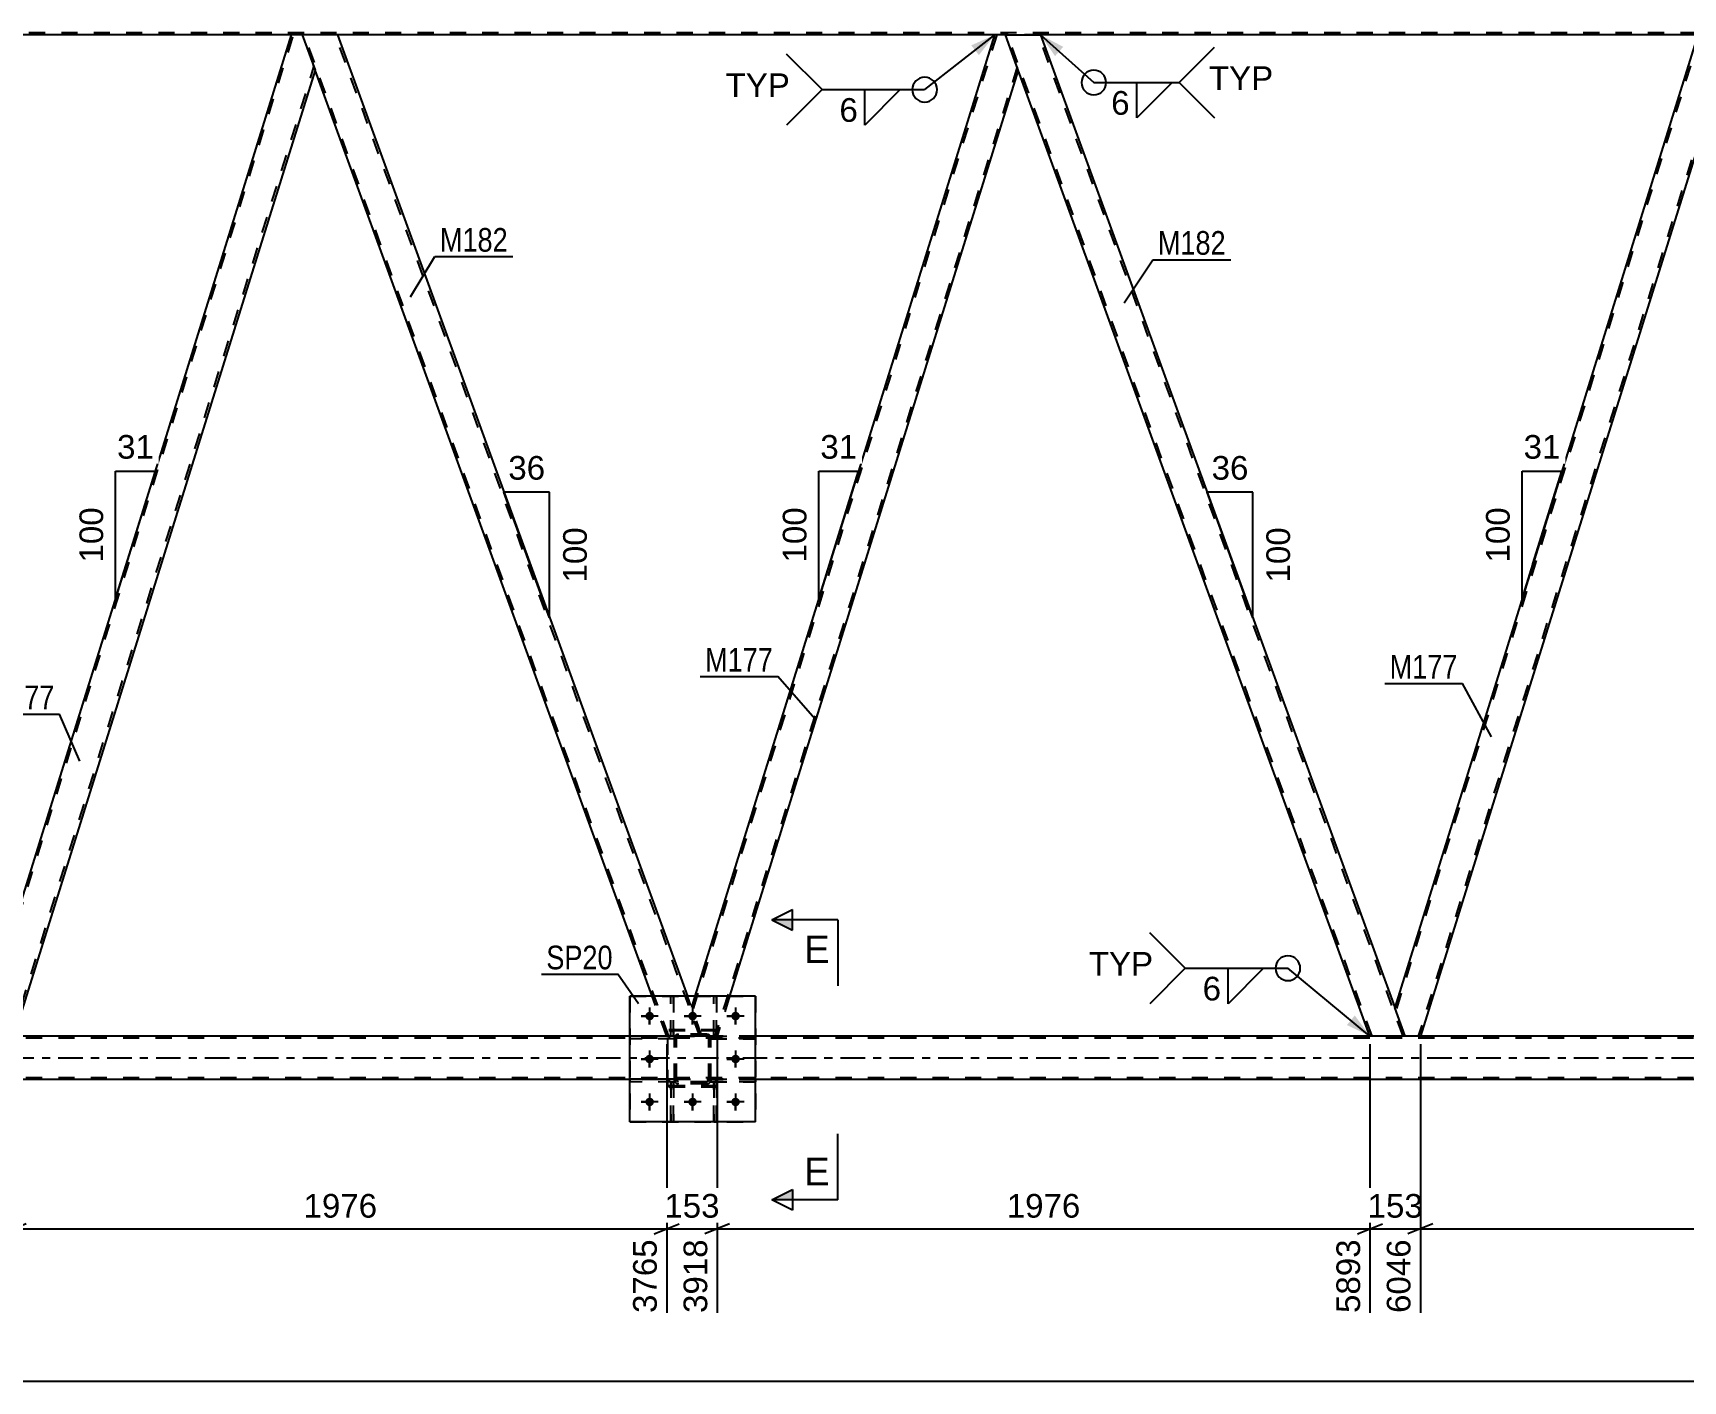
# Model space of a CAD drawing. Header units: millimetres. Extents: x 0 to 3377, y 0 to 1913.
# Drawn here: x 165.9 to 365.6, y 250.5 to 413.7 of the extents above; entities that cross this region are included whole.
import ezdxf

# ---------------------------------------------------------------- set-up
doc = ezdxf.new("R2010")
doc.units = ezdxf.units.MM
doc.linetypes.add('DXK_LINE_DOT2', pattern=[3.9198, 1.9599, -1.9599])
doc.linetypes.add('DXK_LINE_DOT3', pattern=[5.9187, 2.979, -0.9799, 0.9799, -0.9799])
doc.styles.add('Arial', font='ARIAL.TTF', dxfattribs={"height": 0.2})
doc.styles.add('Arial Narrow', font='ARIALN.TTF', dxfattribs={"height": 0.2})

# ---------------------------------------------------------------- blocks, each defined once
blk = doc.blocks.new('Part-203723820-3272 - 2969')
at = {"color": 2, "linetype": 'Continuous'}
for p, q in [((253.33, 297.11), (238.13, 297.11)), ((238.13, 281.91), (238.13, 297.11)), ((253.33, 281.91), (253.33, 297.11)), ((253.33, 281.91), (238.13, 281.91))]:
    blk.add_line(p, q, dxfattribs=at)
blk = doc.blocks.new('Part-203723820-3364 - 2969')
at = {"color": 7, "linetype": 'DXK_LINE_DOT2'}
for p, q in [((248.29, 281.91), (248.29, 286.75)), ((248.29, 286.75), (248.61, 286.75)), ((248.29, 286.15), (248.61, 286.15)), ((248.61, 286.75), (248.61, 281.91)), ((248.61, 281.91), (248.29, 281.91))]:
    blk.add_line(p, q, dxfattribs=at)
blk = doc.blocks.new('Part-203723820-3235 - 2969')
at = {"color": 7, "linetype": 'DXK_LINE_DOT2'}
for p, q in [((282.54, 413.51), (245.72, 295.39)), ((285.02, 409.63), (248.44, 292.29)), ((246.01, 297.11), (245.59, 295.76)), ((246.85, 292.29), (245.59, 295.76)), ((250.2, 297.11), (248.7, 292.29)), ((248.7, 292.29), (246.85, 292.29))]:
    blk.add_line(p, q, dxfattribs=at)
at = {"color": 2, "linetype": 'Continuous'}
for p, q in [((282.29, 413.51), (246.01, 297.11)), ((283.61, 413.51), (282.29, 413.51)), ((285.16, 409.26), (283.61, 413.51)), ((285.16, 409.26), (250.2, 297.11))]:
    blk.add_line(p, q, dxfattribs=at)
blk = doc.blocks.new('Part-203723820-3243 - 2969')
at = {"color": 7, "linetype": 'DXK_LINE_DOT2'}
for p, q in [((243.53, 292.27), (238.13, 292.27)), ((238.13, 292.27), (238.13, 291.95)), ((243.53, 291.95), (238.13, 291.95)), ((242.93, 291.95), (242.93, 292.27)), ((243.53, 291.95), (243.53, 292.27))]:
    blk.add_line(p, q, dxfattribs=at)
blk = doc.blocks.new('Part-203723820-3177 - 2969')
at = {"color": 2, "linetype": 'Continuous'}
for p, q in [((238.13, 292.29), (91.99, 292.29)), ((493.55, 292.29), (253.33, 292.29)), ((238.13, 287.01), (91.99, 287.01)), ((493.55, 287.01), (253.33, 287.01))]:
    blk.add_line(p, q, dxfattribs=at)
at = {"color": 7, "linetype": 'DXK_LINE_DOT2'}
for p, q in [((778.48, 292.05), (91.99, 292.05)), ((253.33, 292.29), (238.13, 292.29)), ((778.48, 287.25), (91.99, 287.25)), ((253.33, 287.01), (238.13, 287.01))]:
    blk.add_line(p, q, dxfattribs=at)
at = {"color": 7, "linetype": 'DXK_LINE_DOT3'}
blk.add_line((91.99, 289.65), (778.48, 289.65), dxfattribs=at)
blk = doc.blocks.new('Part-203723820-3103 - 2969')
at = {"color": 7, "linetype": 'DXK_LINE_DOT2'}
for p, q in [((767.08, 413.75), (46.41, 413.75)), ((202.73, 413.51), (197.16, 413.51)), ((287.86, 413.51), (282.29, 413.51))]:
    blk.add_line(p, q, dxfattribs=at)
at = {"color": 2, "linetype": 'Continuous'}
for p, q in [((197.16, 413.51), (117.6, 413.51)), ((282.29, 413.51), (202.73, 413.51)), ((367.42, 413.51), (287.86, 413.51))]:
    blk.add_line(p, q, dxfattribs=at)
blk = doc.blocks.new('Part-203723820-3066 - 2969')
at = {"color": 2, "linetype": 'Continuous'}
for p, q in [((243.09, 297.11), (243.09, 297.11)), ((243.41, 297.11), (243.09, 297.11)), ((243.41, 297.11), (243.41, 297.11))]:
    blk.add_line(p, q, dxfattribs=at)
at = {"color": 7, "linetype": 'DXK_LINE_DOT2'}
for p, q in [((243.09, 292.27), (243.09, 297.11)), ((243.41, 292.27), (243.41, 297.11)), ((243.09, 292.87), (243.41, 292.87)), ((243.41, 292.27), (243.09, 292.27))]:
    blk.add_line(p, q, dxfattribs=at)
blk = doc.blocks.new('Part-203723820-3115 - 2969')
at = {"color": 7, "linetype": 'DXK_LINE_DOT2'}
for p, q in [((248.73, 292.91), (242.73, 292.91)), ((242.73, 286.11), (242.73, 292.91)), ((248.73, 286.11), (248.73, 292.91)), ((248.73, 286.11), (242.73, 286.11))]:
    blk.add_line(p, q, dxfattribs=at)
blk = doc.blocks.new('Part-203723820-3125 - 2969')
at = {"color": 7, "linetype": 'DXK_LINE_DOT2'}
for p, q in [((243.53, 292.27), (238.13, 292.27)), ((238.13, 291.95), (238.13, 292.27)), ((243.53, 291.95), (238.13, 291.95)), ((242.93, 291.95), (242.93, 292.27)), ((243.53, 292.27), (243.53, 291.95))]:
    blk.add_line(p, q, dxfattribs=at)
blk = doc.blocks.new('Part-203723820-3128 - 2969')
at = {"color": 2, "linetype": 'Continuous'}
for p, q in [((248.29, 297.11), (248.29, 297.11)), ((248.61, 297.11), (248.29, 297.11)), ((248.61, 297.11), (248.61, 297.11))]:
    blk.add_line(p, q, dxfattribs=at)
at = {"color": 7, "linetype": 'DXK_LINE_DOT2'}
for p, q in [((248.29, 292.27), (248.29, 297.11)), ((248.61, 292.27), (248.61, 297.11)), ((248.29, 292.87), (248.61, 292.87)), ((248.61, 292.27), (248.29, 292.27))]:
    blk.add_line(p, q, dxfattribs=at)
blk = doc.blocks.new('Part-203723820-3166 - 2969')
at = {"color": 7, "linetype": 'DXK_LINE_DOT2'}
for p, q in [((243.53, 287.07), (238.13, 287.07)), ((238.13, 286.75), (238.13, 287.07)), ((243.53, 286.75), (238.13, 286.75)), ((242.93, 286.75), (242.93, 287.07)), ((243.53, 287.07), (243.53, 286.75))]:
    blk.add_line(p, q, dxfattribs=at)
blk = doc.blocks.new('Part-203723820-3196 - 2969')
at = {"color": 7, "linetype": 'DXK_LINE_DOT2'}
for p, q in [((253.33, 287.07), (247.93, 287.07)), ((247.93, 287.07), (247.93, 286.75)), ((247.93, 286.75), (253.33, 286.75)), ((248.53, 286.75), (248.53, 287.07)), ((253.33, 286.75), (253.33, 287.07))]:
    blk.add_line(p, q, dxfattribs=at)
blk = doc.blocks.new('Part-203723820-3200 - 2969')
at = {"color": 7, "linetype": 'DXK_LINE_DOT2'}
for p, q in [((243.41, 286.75), (243.09, 286.75)), ((243.09, 286.75), (243.09, 281.91)), ((243.09, 286.15), (243.41, 286.15)), ((243.41, 281.91), (243.41, 286.75)), ((243.09, 281.91), (243.41, 281.91))]:
    blk.add_line(p, q, dxfattribs=at)
blk = doc.blocks.new('Part-203723820-3201 - 2969')
at = {"color": 7, "linetype": 'DXK_LINE_DOT2'}
for p, q in [((238.13, 297.11), (253.33, 297.11)), ((238.13, 297.11), (238.13, 281.91)), ((253.33, 297.11), (253.33, 281.91)), ((238.13, 281.91), (253.33, 281.91))]:
    blk.add_line(p, q, dxfattribs=at)
blk = doc.blocks.new('Part-203723820-3202 - 2969')
at = {"color": 7, "linetype": 'DXK_LINE_DOT2'}
for p, q in [((243.53, 292.03), (243.57, 292.22)), ((243.57, 292.22), (243.53, 292.03)), ((243.53, 286.99), (243.53, 292.03)), ((243.77, 292.03), (243.79, 292.12)), ((243.77, 286.99), (243.77, 292.03)), ((243.79, 292.12), (243.84, 292.2)), ((243.83, 292.48), (244.01, 292.51)), ((244.01, 292.51), (243.83, 292.48)), ((243.84, 292.2), (243.92, 292.25)), ((243.92, 292.25), (244.01, 292.27)), ((247.45, 292.51), (244.01, 292.51)), ((244.01, 292.27), (247.45, 292.27)), ((247.45, 292.51), (247.64, 292.48)), ((247.64, 292.48), (247.45, 292.51)), ((247.45, 292.27), (247.55, 292.25)), ((247.55, 292.25), (247.62, 292.2)), ((247.62, 292.2), (247.68, 292.12)), ((247.68, 292.12), (247.69, 292.03)), ((247.69, 286.99), (247.69, 292.03)), ((247.9, 292.22), (247.93, 292.03)), ((247.93, 292.03), (247.9, 292.22)), ((247.93, 286.99), (247.93, 292.03)), ((243.57, 286.81), (243.53, 286.99)), ((243.53, 286.99), (243.57, 286.81)), ((243.79, 286.9), (243.77, 286.99)), ((243.84, 286.82), (243.79, 286.9)), ((244.01, 286.51), (243.83, 286.55)), ((243.83, 286.55), (244.01, 286.51)), ((243.92, 286.77), (243.84, 286.82)), ((244.01, 286.75), (243.92, 286.77)), ((247.45, 286.75), (244.01, 286.75)), ((247.45, 286.51), (244.01, 286.51)), ((247.55, 286.77), (247.45, 286.75)), ((247.64, 286.55), (247.45, 286.51)), ((247.45, 286.51), (247.64, 286.55)), ((247.62, 286.82), (247.55, 286.77)), ((247.68, 286.9), (247.62, 286.82)), ((247.69, 286.99), (247.68, 286.9)), ((247.93, 286.99), (247.9, 286.81)), ((247.9, 286.81), (247.93, 286.99))]:
    blk.add_line(p, q, dxfattribs=at)
at = {"color": 7, "linetype": 'DXK_LINE_DOT3'}
blk.add_line((245.73, 289.51), (245.73, 289.51), dxfattribs=at)
at = {"color": 7, "linetype": 'DXK_LINE_DOT2'}
for centre, start, end in [((244.01, 292.03), 112.5, 157.5), ((244.01, 292.03), 112.5, 157.5), ((247.45, 292.03), 22.5, 67.5), ((247.45, 292.03), 22.5, 67.5), ((244.01, 286.99), 202.5, 247.5), ((244.01, 286.99), 202.5, 247.5), ((247.45, 286.99), 292.5, 337.5), ((247.45, 286.99), 292.5, 337.5)]:
    blk.add_arc(centre, 0.48, start, end, dxfattribs=at)
blk = doc.blocks.new('Part-203723820-3211 - 2969')
at = {"color": 7, "linetype": 'DXK_LINE_DOT2'}
for p, q in [((248.73, 293.05), (242.73, 293.05)), ((242.73, 286.25), (242.73, 293.05)), ((248.73, 286.25), (248.73, 293.05)), ((248.73, 286.25), (242.73, 286.25))]:
    blk.add_line(p, q, dxfattribs=at)
blk = doc.blocks.new('Part-203723820-3215 - 2969')
at = {"color": 7, "linetype": 'DXK_LINE_DOT2'}
for p, q in [((243.09, 281.91), (243.09, 286.75)), ((243.09, 286.75), (243.41, 286.75)), ((243.09, 286.15), (243.41, 286.15)), ((243.41, 286.75), (243.41, 281.91)), ((243.41, 281.91), (243.09, 281.91))]:
    blk.add_line(p, q, dxfattribs=at)
blk = doc.blocks.new('Part-203723820-3216 - 2969')
at = {"color": 7, "linetype": 'DXK_LINE_DOT2'}
for p, q in [((243.09, 292.27), (243.09, 297.11)), ((243.09, 297.11), (243.41, 297.11)), ((243.41, 297.11), (243.41, 292.27)), ((243.09, 292.87), (243.41, 292.87)), ((243.41, 292.27), (243.09, 292.27))]:
    blk.add_line(p, q, dxfattribs=at)
blk = doc.blocks.new('Part-203723820-3222 - 2969')
at = {"color": 7, "linetype": 'DXK_LINE_DOT2'}
for p, q in [((248.61, 286.75), (248.29, 286.75)), ((248.29, 286.75), (248.29, 281.91)), ((248.29, 286.15), (248.61, 286.15)), ((248.61, 281.91), (248.61, 286.75)), ((248.29, 281.91), (248.61, 281.91))]:
    blk.add_line(p, q, dxfattribs=at)
blk = doc.blocks.new('Part-203723820-3225 - 2969')
at = {"color": 7, "linetype": 'DXK_LINE_DOT2'}
for p, q in [((247.93, 291.95), (247.93, 292.27)), ((247.93, 292.27), (253.33, 292.27)), ((253.33, 291.95), (247.93, 291.95)), ((248.53, 291.95), (248.53, 292.27)), ((253.33, 292.27), (253.33, 291.95))]:
    blk.add_line(p, q, dxfattribs=at)
blk = doc.blocks.new('Part-203723820-3246 - 2969')
at = {"color": 7, "linetype": 'DXK_LINE_DOT2'}
for p, q in [((248.29, 292.27), (248.29, 297.11)), ((248.29, 297.11), (248.61, 297.11)), ((248.61, 297.11), (248.61, 292.27)), ((248.29, 292.87), (248.61, 292.87)), ((248.61, 292.27), (248.29, 292.27))]:
    blk.add_line(p, q, dxfattribs=at)
blk = doc.blocks.new('Part-203723820-3249 - 2969')
at = {"color": 7, "linetype": 'DXK_LINE_DOT2'}
for p, q in [((247.93, 286.75), (247.93, 287.07)), ((247.93, 287.07), (253.33, 287.07)), ((253.33, 286.75), (247.93, 286.75)), ((248.53, 286.75), (248.53, 287.07)), ((253.33, 287.07), (253.33, 286.75))]:
    blk.add_line(p, q, dxfattribs=at)
blk = doc.blocks.new('Part-203723820-3253 - 2969')
at = {"color": 7, "linetype": 'DXK_LINE_DOT2'}
for p, q in [((253.33, 292.27), (247.93, 292.27)), ((247.93, 292.27), (247.93, 291.95)), ((247.93, 291.95), (253.33, 291.95)), ((248.53, 291.95), (248.53, 292.27)), ((253.33, 291.95), (253.33, 292.27))]:
    blk.add_line(p, q, dxfattribs=at)
blk = doc.blocks.new('Part-203723820-3256 - 2969')
at = {"color": 7, "linetype": 'DXK_LINE_DOT2'}
for p, q in [((243.53, 287.07), (238.13, 287.07)), ((238.13, 287.07), (238.13, 286.75)), ((243.53, 286.75), (238.13, 286.75)), ((242.93, 286.75), (242.93, 287.07)), ((243.53, 286.75), (243.53, 287.07))]:
    blk.add_line(p, q, dxfattribs=at)
blk = doc.blocks.new('Part-203723820-3262 - 2969')
at = {"color": 7, "linetype": 'DXK_LINE_DOT2'}
for p, q in [((243.53, 292.03), (243.57, 292.22)), ((243.57, 292.22), (243.53, 292.03)), ((243.53, 286.99), (243.53, 292.03)), ((243.77, 292.03), (243.79, 292.12)), ((243.77, 286.99), (243.77, 292.03)), ((243.79, 292.12), (243.84, 292.2)), ((243.83, 292.48), (244.01, 292.51)), ((244.01, 292.51), (243.83, 292.48)), ((243.84, 292.2), (243.92, 292.25)), ((243.92, 292.25), (244.01, 292.27)), ((247.45, 292.51), (244.01, 292.51)), ((244.01, 292.27), (247.45, 292.27)), ((247.45, 292.51), (247.64, 292.48)), ((247.64, 292.48), (247.45, 292.51)), ((247.45, 292.27), (247.55, 292.25)), ((247.55, 292.25), (247.62, 292.2)), ((247.62, 292.2), (247.68, 292.12)), ((247.68, 292.12), (247.69, 292.03)), ((247.69, 286.99), (247.69, 292.03)), ((247.9, 292.22), (247.93, 292.03)), ((247.93, 292.03), (247.9, 292.22)), ((247.93, 286.99), (247.93, 292.03)), ((243.57, 286.81), (243.53, 286.99)), ((243.53, 286.99), (243.57, 286.81)), ((243.79, 286.9), (243.77, 286.99)), ((243.84, 286.82), (243.79, 286.9)), ((244.01, 286.51), (243.83, 286.55)), ((243.83, 286.55), (244.01, 286.51)), ((243.92, 286.77), (243.84, 286.82)), ((244.01, 286.75), (243.92, 286.77)), ((247.45, 286.75), (244.01, 286.75)), ((247.45, 286.51), (244.01, 286.51)), ((247.55, 286.77), (247.45, 286.75)), ((247.64, 286.55), (247.45, 286.51)), ((247.45, 286.51), (247.64, 286.55)), ((247.62, 286.82), (247.55, 286.77)), ((247.68, 286.9), (247.62, 286.82)), ((247.69, 286.99), (247.68, 286.9)), ((247.93, 286.99), (247.9, 286.81)), ((247.9, 286.81), (247.93, 286.99))]:
    blk.add_line(p, q, dxfattribs=at)
at = {"color": 7, "linetype": 'DXK_LINE_DOT3'}
blk.add_line((245.73, 289.51), (245.73, 289.51), dxfattribs=at)
at = {"color": 7, "linetype": 'DXK_LINE_DOT2'}
for centre, start, end in [((244.01, 292.03), 112.5, 157.5), ((244.01, 292.03), 112.5, 157.5), ((247.45, 292.03), 22.5, 67.5), ((247.45, 292.03), 22.5, 67.5), ((244.01, 286.99), 202.5, 247.5), ((244.01, 286.99), 202.5, 247.5), ((247.45, 286.99), 292.5, 337.5), ((247.45, 286.99), 292.5, 337.5)]:
    blk.add_arc(centre, 0.48, start, end, dxfattribs=at)
blk = doc.blocks.new('Part-203723820-3277 - 2969')
at = {"color": 2, "linetype": 'Continuous'}
for p, q in [((367.42, 413.51), (330.72, 295.76)), ((368.74, 413.51), (367.42, 413.51)), ((370.29, 409.26), (368.74, 413.51)), ((370.29, 409.26), (333.83, 292.29)), ((331.99, 292.29), (330.72, 295.76))]:
    blk.add_line(p, q, dxfattribs=at)
at = {"color": 7, "linetype": 'DXK_LINE_DOT2'}
for p, q in [((367.68, 413.51), (330.86, 295.39)), ((370.15, 409.63), (333.58, 292.29)), ((333.83, 292.29), (331.99, 292.29))]:
    blk.add_line(p, q, dxfattribs=at)
blk = doc.blocks.new('Part-203723820-3282 - 2969')
at = {"color": 2, "linetype": 'Continuous'}
for p, q in [((283.61, 413.51), (287.86, 413.51)), ((287.86, 413.51), (330.72, 295.76)), ((327.73, 292.29), (285.16, 409.26))]:
    blk.add_line(p, q, dxfattribs=at)
at = {"color": 7, "linetype": 'DXK_LINE_DOT2'}
for p, q in [((285.16, 409.26), (283.61, 413.51)), ((327.98, 292.29), (283.86, 413.51)), ((331.73, 292.29), (287.61, 413.51)), ((331.99, 292.29), (330.72, 295.76)), ((331.99, 292.29), (327.73, 292.29))]:
    blk.add_line(p, q, dxfattribs=at)
blk = doc.blocks.new('Part-203723820-3408 - 2969')
at = {"color": 2, "linetype": 'Continuous'}
for p, q in [((160.45, 295.76), (197.16, 413.51)), ((198.47, 413.51), (197.16, 413.51)), ((198.47, 413.51), (200.02, 409.26)), ((200.02, 409.26), (163.56, 292.29)), ((161.72, 292.29), (160.45, 295.76))]:
    blk.add_line(p, q, dxfattribs=at)
at = {"color": 7, "linetype": 'DXK_LINE_DOT2'}
for p, q in [((160.59, 295.39), (197.41, 413.51)), ((163.31, 292.29), (199.89, 409.63)), ((163.56, 292.29), (161.72, 292.29))]:
    blk.add_line(p, q, dxfattribs=at)
blk = doc.blocks.new('Bolt-203723820-3343 - 2969')
at = {"linetype": 'Continuous'}
for points in [[(241.05, 294.71, -1), (240.01, 294.71, -1)], [(246.25, 294.71, -1), (245.21, 294.71, -1)], [(251.45, 294.71, -1), (250.41, 294.71, -1)], [(241.05, 289.51, -1), (240.01, 289.51, -1)], [(251.45, 289.51, -1), (250.41, 289.51, -1)], [(241.05, 284.31, -1), (240.01, 284.31, -1)], [(246.25, 284.31, -1), (245.21, 284.31, -1)], [(251.45, 284.31, -1), (250.41, 284.31, -1)]]:
    blk.add_hatch(color=1, dxfattribs=at).paths.add_polyline_path(points)
at = {"color": 1, "linetype": 'Continuous'}
for p, q in [((240.53, 295.75), (240.53, 293.67)), ((245.73, 295.75), (245.73, 293.67)), ((250.93, 295.75), (250.93, 293.67)), ((241.57, 294.71), (239.49, 294.71)), ((246.77, 294.71), (244.69, 294.71)), ((251.97, 294.71), (249.89, 294.71)), ((240.53, 290.55), (240.53, 288.47)), ((250.93, 290.55), (250.93, 288.47)), ((241.57, 289.51), (239.49, 289.51)), ((251.97, 289.51), (249.89, 289.51)), ((241.57, 284.31), (239.49, 284.31)), ((240.53, 285.35), (240.53, 283.27)), ((246.77, 284.31), (244.69, 284.31)), ((245.73, 285.35), (245.73, 283.27)), ((251.97, 284.31), (249.89, 284.31)), ((250.93, 285.35), (250.93, 283.27))]:
    blk.add_line(p, q, dxfattribs=at)
blk = doc.blocks.new('Part-203723820-3429 - 2969')
at = {"color": 2, "linetype": 'Continuous'}
for p, q in [((202.73, 413.51), (198.47, 413.51)), ((202.73, 413.51), (245.1, 297.11)), ((240.84, 297.11), (200.02, 409.26))]:
    blk.add_line(p, q, dxfattribs=at)
at = {"color": 7, "linetype": 'DXK_LINE_DOT2'}
for p, q in [((198.47, 413.51), (200.02, 409.26)), ((242.85, 292.29), (198.73, 413.51)), ((246.6, 292.29), (202.48, 413.51)), ((242.59, 292.29), (240.84, 297.11)), ((246.85, 292.29), (245.1, 297.11)), ((246.85, 292.29), (242.59, 292.29))]:
    blk.add_line(p, q, dxfattribs=at)
blk = doc.blocks.new('Bolt-203723820-3450 - 2969')
at = {"color": 1, "linetype": 'Continuous'}
for p, q in [((240.53, 295.75), (240.53, 295.06)), ((245.73, 295.75), (245.73, 295.06)), ((250.93, 295.75), (250.93, 295.06)), ((239.49, 294.71), (240.19, 294.71)), ((240.53, 293.67), (240.53, 294.36)), ((241.57, 294.71), (240.88, 294.71)), ((244.69, 294.71), (245.39, 294.71)), ((245.73, 293.67), (245.73, 294.36)), ((246.77, 294.71), (246.08, 294.71)), ((249.89, 294.71), (250.59, 294.71)), ((250.93, 293.67), (250.93, 294.36)), ((251.97, 294.71), (251.28, 294.71)), ((240.53, 290.55), (240.53, 289.86)), ((250.93, 290.55), (250.93, 289.86)), ((239.49, 289.51), (240.19, 289.51)), ((240.53, 288.47), (240.53, 289.16)), ((241.57, 289.51), (240.88, 289.51)), ((249.89, 289.51), (250.59, 289.51)), ((250.93, 288.47), (250.93, 289.16)), ((251.97, 289.51), (251.28, 289.51)), ((239.49, 284.31), (240.19, 284.31)), ((240.53, 285.35), (240.53, 284.66)), ((240.53, 283.27), (240.53, 283.96)), ((241.57, 284.31), (240.88, 284.31)), ((244.69, 284.31), (245.39, 284.31)), ((245.73, 285.35), (245.73, 284.66)), ((245.73, 283.27), (245.73, 283.96)), ((246.77, 284.31), (246.08, 284.31)), ((249.89, 284.31), (250.59, 284.31)), ((250.93, 285.35), (250.93, 284.66)), ((250.93, 283.27), (250.93, 283.96)), ((251.97, 284.31), (251.28, 284.31))]:
    blk.add_line(p, q, dxfattribs=at)
blk = doc.blocks.new('StraightDimension-203723820-4039 - 2969')
at = {"color": 7, "linetype": 'Continuous'}
for p, q in [((248.7, 291.29), (248.7, 258.76)), ((327.73, 291.29), (327.73, 258.76)), ((250.2, 269.55), (247.2, 268.35)), ((248.7, 268.95), (327.73, 268.95)), ((326.23, 268.35), (329.23, 269.55))]:
    blk.add_line(p, q, dxfattribs=at)
at = {"color": 0}
blk.add_wipeout([(293.26, 269.7), (293.26, 273.9), (283.16, 273.9), (283.16, 269.7)], dxfattribs=at)
at = {"color": 0, "linetype": 'Continuous'}
blk.add_wipeout([(327.13, 268.25), (322.93, 268.25), (322.93, 258.16), (327.13, 258.16)], dxfattribs=at)
at = {"color": 3, "style": 'Arial'}
blk.add_text('1976', height=2.865, dxfattribs=at).set_placement((283.76, 270.3))
at = {"color": 3, "linetype": 'Continuous', "style": 'Arial'}
blk.add_text('5893', height=2.865, rotation=90.0002, dxfattribs=at).set_placement((326.53, 258.76))
blk = doc.blocks.new('StraightDimension-203723820-4063 - 2969')
at = {"color": 7, "linetype": 'Continuous'}
for p, q in [((327.73, 291.29), (327.73, 258.76)), ((333.83, 291.29), (333.83, 258.76)), ((326.23, 268.35), (329.23, 269.55)), ((327.73, 268.95), (333.83, 268.95)), ((335.33, 269.55), (332.33, 268.35))]:
    blk.add_line(p, q, dxfattribs=at)
at = {"color": 0}
blk.add_wipeout([(334.71, 269.7), (334.71, 273.9), (326.84, 273.9), (326.84, 269.7)], dxfattribs=at)
at = {"color": 0, "linetype": 'Continuous'}
blk.add_wipeout([(333.23, 268.25), (329.03, 268.25), (329.03, 258.16), (333.23, 258.16)], dxfattribs=at)
at = {"color": 3, "style": 'Arial'}
blk.add_text('153', height=2.865, dxfattribs=at).set_placement((327.44, 270.3))
at = {"color": 3, "linetype": 'Continuous', "style": 'Arial'}
blk.add_text('6046', height=2.865, rotation=90.0002, dxfattribs=at).set_placement((332.63, 258.76))
blk = doc.blocks.new('AngleDimension-203723820-4538 - 2969')
at = {"color": 7, "linetype": 'Continuous'}
for p, q in [((261.01, 360.7), (265.83, 360.7)), ((261.01, 345.23), (265.83, 360.7)), ((261.01, 345.23), (261.01, 360.7)), ((262.33, 349.47), (265.83, 360.7))]:
    blk.add_line(p, q, dxfattribs=at)
at = {"color": 0}
for points in [[(266.24, 361.6), (266.24, 365.8), (260.59, 365.8), (260.59, 361.6)], [(260.11, 356.9), (255.91, 356.9), (255.91, 349.03), (260.11, 349.03)]]:
    blk.add_wipeout(points, dxfattribs=at)
at = {"color": 3, "style": 'Arial'}
blk.add_text('31', height=2.865, dxfattribs=at).set_placement((261.19, 362.2))
blk.add_text('100', height=2.865, rotation=90.0002, dxfattribs=at).set_placement((259.51, 349.63))
blk = doc.blocks.new('StraightDimension-203723820-3751 - 2969')
at = {"color": 7, "linetype": 'Continuous'}
blk.add_line((45.77, 250.52), (789.34, 250.52), dxfattribs=at)
blk = doc.blocks.new('StraightDimension-203723820-3991 - 2969')
at = {"color": 7, "linetype": 'Continuous'}
for p, q in [((163.56, 291.29), (163.56, 258.76)), ((242.59, 291.29), (242.59, 258.76)), ((165.06, 269.55), (162.06, 268.35)), ((163.56, 268.95), (242.59, 268.95)), ((241.09, 268.35), (244.09, 269.55))]:
    blk.add_line(p, q, dxfattribs=at)
at = {"color": 0}
blk.add_wipeout([(208.13, 269.7), (208.13, 273.9), (198.03, 273.9), (198.03, 269.7)], dxfattribs=at)
at = {"color": 0, "linetype": 'Continuous'}
blk.add_wipeout([(241.99, 268.25), (237.79, 268.25), (237.79, 258.16), (241.99, 258.16)], dxfattribs=at)
at = {"color": 3, "style": 'Arial'}
blk.add_text('1976', height=2.865, dxfattribs=at).set_placement((198.63, 270.3))
at = {"color": 3, "linetype": 'Continuous', "style": 'Arial'}
blk.add_text('3765', height=2.865, rotation=90.0002, dxfattribs=at).set_placement((241.39, 258.76))
blk = doc.blocks.new('StraightDimension-203723820-4015 - 2969')
at = {"color": 7, "linetype": 'Continuous'}
for p, q in [((242.59, 291.29), (242.59, 258.76)), ((248.7, 291.29), (248.7, 258.76)), ((241.09, 268.35), (244.09, 269.55)), ((242.59, 268.95), (248.7, 268.95)), ((250.2, 269.55), (247.2, 268.35))]:
    blk.add_line(p, q, dxfattribs=at)
at = {"color": 0}
blk.add_wipeout([(249.58, 269.7), (249.58, 273.9), (241.71, 273.9), (241.71, 269.7)], dxfattribs=at)
at = {"color": 0, "linetype": 'Continuous'}
blk.add_wipeout([(248.1, 268.25), (243.9, 268.25), (243.9, 258.16), (248.1, 258.16)], dxfattribs=at)
at = {"color": 3, "style": 'Arial'}
blk.add_text('153', height=2.865, dxfattribs=at).set_placement((242.31, 270.3))
at = {"color": 3, "linetype": 'Continuous', "style": 'Arial'}
blk.add_text('3918', height=2.865, rotation=90.0002, dxfattribs=at).set_placement((247.5, 258.76))
blk = doc.blocks.new('StraightDimension-203723820-4087 - 2969')
at = {"color": 7, "linetype": 'Continuous'}
for p, q in [((333.83, 291.29), (333.83, 258.76)), ((412.86, 291.29), (412.86, 258.76)), ((335.33, 269.55), (332.33, 268.35)), ((333.83, 268.95), (412.86, 268.95)), ((411.36, 268.35), (414.36, 269.55))]:
    blk.add_line(p, q, dxfattribs=at)
at = {"color": 0}
blk.add_wipeout([(378.39, 269.7), (378.39, 273.9), (368.3, 273.9), (368.3, 269.7)], dxfattribs=at)
at = {"color": 0, "linetype": 'Continuous'}
blk.add_wipeout([(412.26, 268.25), (408.06, 268.25), (408.06, 258.16), (412.26, 258.16)], dxfattribs=at)
at = {"color": 3, "style": 'Arial'}
blk.add_text('1976', height=2.865, dxfattribs=at).set_placement((368.9, 270.3))
at = {"color": 3, "linetype": 'Continuous', "style": 'Arial'}
blk.add_text('8022', height=2.865, rotation=90.0002, dxfattribs=at).set_placement((411.66, 258.76))
blk = doc.blocks.new('AngleDimension-203723820-4549 - 2969')
at = {"color": 7, "linetype": 'Continuous'}
for p, q in [((346.14, 360.7), (350.96, 360.7)), ((346.14, 345.23), (350.96, 360.7)), ((346.14, 345.23), (346.14, 360.7)), ((347.46, 349.47), (350.96, 360.7))]:
    blk.add_line(p, q, dxfattribs=at)
at = {"color": 0}
for points in [[(351.38, 361.6), (351.38, 365.8), (345.73, 365.8), (345.73, 361.6)], [(345.24, 356.9), (341.04, 356.9), (341.04, 349.03), (345.24, 349.03)]]:
    blk.add_wipeout(points, dxfattribs=at)
at = {"color": 3, "style": 'Arial'}
blk.add_text('31', height=2.865, dxfattribs=at).set_placement((346.33, 362.2))
blk.add_text('100', height=2.865, rotation=90.0002, dxfattribs=at).set_placement((344.64, 349.63))
blk = doc.blocks.new('AngleDimension-203723820-4619 - 2969')
at = {"color": 7, "linetype": 'Continuous'}
for p, q in [((175.87, 360.7), (180.69, 360.7)), ((175.87, 345.23), (180.69, 360.7)), ((175.87, 345.23), (175.87, 360.7)), ((177.2, 349.47), (180.69, 360.7))]:
    blk.add_line(p, q, dxfattribs=at)
at = {"color": 0}
for points in [[(181.11, 361.6), (181.11, 365.8), (175.46, 365.8), (175.46, 361.6)], [(174.97, 356.9), (170.77, 356.9), (170.77, 349.03), (174.97, 349.03)]]:
    blk.add_wipeout(points, dxfattribs=at)
at = {"color": 3, "style": 'Arial'}
blk.add_text('31', height=2.865, dxfattribs=at).set_placement((176.06, 362.2))
blk.add_text('100', height=2.865, rotation=90.0002, dxfattribs=at).set_placement((174.37, 349.63))
blk = doc.blocks.new('AngleDimension-203723820-4699 - 2969')
at = {"color": 7, "linetype": 'Continuous'}
for p, q in [((228.42, 358.16), (222.88, 358.16)), ((228.42, 342.93), (222.88, 358.16)), ((228.42, 342.93), (228.42, 358.16)), ((228.42, 342.93), (228.42, 342.93))]:
    blk.add_line(p, q, dxfattribs=at)
at = {"color": 0}
for points in [[(228.47, 359.06), (228.47, 363.26), (222.82, 363.26), (222.82, 359.06)], [(233.52, 354.48), (229.32, 354.48), (229.32, 346.61), (233.52, 346.61)]]:
    blk.add_wipeout(points, dxfattribs=at)
at = {"color": 3, "style": 'Arial'}
blk.add_text('36', height=2.865, dxfattribs=at).set_placement((223.42, 359.66))
blk.add_text('100', height=2.865, rotation=90.0002, dxfattribs=at).set_placement((232.92, 347.21))
blk = doc.blocks.new('AngleDimension-203723820-4710 - 2969')
at = {"color": 7, "linetype": 'Continuous'}
for p, q in [((313.55, 358.16), (308.01, 358.16)), ((313.55, 342.93), (308.01, 358.16)), ((313.55, 342.93), (313.55, 358.16)), ((313.55, 342.93), (313.55, 342.93))]:
    blk.add_line(p, q, dxfattribs=at)
at = {"color": 0}
for points in [[(313.6, 359.06), (313.6, 363.26), (307.96, 363.26), (307.96, 359.06)], [(318.65, 354.48), (314.45, 354.48), (314.45, 346.61), (318.65, 346.61)]]:
    blk.add_wipeout(points, dxfattribs=at)
at = {"color": 3, "style": 'Arial'}
blk.add_text('36', height=2.865, dxfattribs=at).set_placement((308.56, 359.66))
blk.add_text('100', height=2.865, rotation=90.0002, dxfattribs=at).set_placement((318.05, 347.21))
blk = doc.blocks.new('WeldMark-203723820-11465 - 2969')
at = {"linetype": 'Continuous'}
blk.add_hatch(color=30, dxfattribs=at).paths.add_polyline_path([(279.46, 412.25), (282.29, 413.51), (280.39, 411.07)])
at = {"color": 30, "linetype": 'Continuous'}
blk.add_line((282.29, 413.51), (273.82, 406.89), dxfattribs=at)
at = {"color": 3, "linetype": 'Continuous'}
for q in [(257.11, 411.17), (257.11, 402.6)]:
    blk.add_line((261.4, 406.89), q, dxfattribs=at)
for start, end in [(90, 270), (270, 90)]:
    blk.add_arc((273.82, 406.89), 1.5, start, end, dxfattribs=at)
at = {"color": 0}
blk.add_wipeout([(265.92, 402.79), (265.92, 406.19), (263.3, 406.19), (263.3, 402.79)], dxfattribs=at)
at = {"color": 30, "linetype": 'Continuous'}
blk.add_line((261.4, 406.89), (273.82, 406.89), dxfattribs=at)
at = {"color": 3, "linetype": 'Continuous'}
for p, q in [((266.58, 406.89), (270.87, 406.89)), ((270.87, 406.89), (266.58, 402.6)), ((266.58, 402.6), (266.58, 406.89))]:
    blk.add_line(p, q, dxfattribs=at)
at = {"color": 3, "style": 'Arial'}
blk.add_text('6', height=2.87, dxfattribs=at).set_placement((263.5, 402.99))
at = {"color": 0, "linetype": 'Continuous'}
blk.add_wipeout([(257.5, 405.99), (257.5, 408.99), (249.72, 408.99), (249.72, 405.99)], dxfattribs=at)
blk.add_wipeout([(257.5, 405.99), (257.5, 408.99), (249.72, 408.99), (249.72, 405.99)], dxfattribs=at)
at = {"color": 3, "linetype": 'Continuous', "style": 'Arial'}
blk.add_text('TYP', height=2.865, dxfattribs=at).set_placement((249.72, 405.99))
blk = doc.blocks.new('Mark-203723820-3231 - 2969')
at = {"color": 0}
blk.add_wipeout([(255.46, 336.42), (255.46, 339.42), (247.24, 339.42), (247.24, 336.42)], dxfattribs=at)
blk.add_wipeout([(255.46, 336.42), (255.46, 339.42), (247.24, 339.42), (247.24, 336.42)], dxfattribs=at)
at = {"color": 30, "linetype": 'Continuous'}
for p in [(246.64, 335.82), (260.52, 330.72)]:
    blk.add_line(p, (256.06, 335.82), dxfattribs=at)
at = {"color": 3, "style": 'Arial Narrow'}
blk.add_text('M177', height=2.863, dxfattribs=at).set_placement((247.24, 336.42))
blk = doc.blocks.new('Mark-203723820-3268 - 2969')
at = {"color": 0}
blk.add_wipeout([(236.06, 300.37), (236.06, 303.37), (228.02, 303.37), (228.02, 300.37)], dxfattribs=at)
blk.add_wipeout([(236.06, 300.37), (236.06, 303.37), (228.02, 303.37), (228.02, 300.37)], dxfattribs=at)
at = {"color": 30, "linetype": 'Continuous'}
for p in [(227.42, 299.77), (239.19, 296.19)]:
    blk.add_line(p, (236.66, 299.77), dxfattribs=at)
at = {"color": 3, "style": 'Arial Narrow'}
blk.add_text('SP20', height=2.863, dxfattribs=at).set_placement((228.02, 300.37))
blk = doc.blocks.new('Mark-203723820-3273 - 2969')
at = {"color": 0}
blk.add_wipeout([(338.34, 335.58), (338.34, 338.58), (330.11, 338.58), (330.11, 335.58)], dxfattribs=at)
blk.add_wipeout([(338.34, 335.58), (338.34, 338.58), (330.11, 338.58), (330.11, 335.58)], dxfattribs=at)
at = {"color": 30, "linetype": 'Continuous'}
for p in [(329.51, 334.98), (342.44, 328.54)]:
    blk.add_line(p, (338.94, 334.98), dxfattribs=at)
at = {"color": 3, "style": 'Arial Narrow'}
blk.add_text('M177', height=2.863, dxfattribs=at).set_placement((330.11, 335.58))
blk = doc.blocks.new('Mark-203723820-3278 - 2969')
at = {"color": 0}
blk.add_wipeout([(310.27, 386.9), (310.27, 389.9), (302.05, 389.9), (302.05, 386.9)], dxfattribs=at)
blk.add_wipeout([(310.27, 386.9), (310.27, 389.9), (302.05, 389.9), (302.05, 386.9)], dxfattribs=at)
at = {"color": 30, "linetype": 'Continuous'}
for p, q in [((297.99, 381.07), (301.45, 386.3)), ((301.45, 386.3), (310.87, 386.3))]:
    blk.add_line(p, q, dxfattribs=at)
at = {"color": 3, "style": 'Arial Narrow'}
blk.add_text('M182', height=2.863, dxfattribs=at).set_placement((302.05, 386.9))
blk = doc.blocks.new('WeldMark-203723820-11478 - 2969')
at = {"linetype": 'Continuous'}
blk.add_hatch(color=30, dxfattribs=at).paths.add_polyline_path([(289.6, 410.95), (287.86, 413.51), (290.6, 412.07)])
at = {"color": 30, "linetype": 'Continuous'}
blk.add_line((287.86, 413.51), (294.3, 407.75), dxfattribs=at)
at = {"color": 3, "linetype": 'Continuous'}
for q in [(308.91, 412.03), (308.91, 403.46)]:
    blk.add_line((304.63, 407.75), q, dxfattribs=at)
blk.add_arc((294.3, 407.75), 1.5, 90, 270, dxfattribs=at)
at = {"color": 0}
blk.add_wipeout([(298.83, 403.65), (298.83, 407.05), (296.2, 407.05), (296.2, 403.65)], dxfattribs=at)
at = {"color": 30, "linetype": 'Continuous'}
blk.add_line((294.3, 407.75), (304.63, 407.75), dxfattribs=at)
at = {"color": 3, "linetype": 'Continuous'}
for p, q in [((299.49, 407.75), (303.77, 407.75)), ((303.77, 407.75), (299.49, 403.46)), ((299.49, 403.46), (299.49, 407.75))]:
    blk.add_line(p, q, dxfattribs=at)
blk.add_arc((294.3, 407.75), 1.5, 270, 90, dxfattribs=at)
at = {"color": 3, "style": 'Arial'}
blk.add_text('6', height=2.87, dxfattribs=at).set_placement((296.4, 403.85))
at = {"color": 0, "linetype": 'Continuous'}
blk.add_wipeout([(316, 406.85), (316, 409.85), (308.23, 409.85), (308.23, 406.85)], dxfattribs=at)
blk.add_wipeout([(316, 406.85), (316, 409.85), (308.23, 409.85), (308.23, 406.85)], dxfattribs=at)
at = {"color": 3, "linetype": 'Continuous', "style": 'Arial'}
blk.add_text('TYP', height=2.865, dxfattribs=at).set_placement((308.23, 406.85))
blk = doc.blocks.new('Mark-203723820-3404 - 2969')
at = {"color": 0}
blk.add_wipeout([(168.48, 331.87), (168.48, 334.87), (160.26, 334.87), (160.26, 331.87)], dxfattribs=at)
blk.add_wipeout([(168.48, 331.87), (168.48, 334.87), (160.26, 334.87), (160.26, 331.87)], dxfattribs=at)
at = {"color": 30, "linetype": 'Continuous'}
for p in [(159.66, 331.27), (171.56, 325.57)]:
    blk.add_line(p, (169.08, 331.27), dxfattribs=at)
at = {"color": 3, "style": 'Arial Narrow'}
blk.add_text('M177', height=2.863, dxfattribs=at).set_placement((160.26, 331.87))
blk = doc.blocks.new('Mark-203723820-3425 - 2969')
at = {"color": 0}
blk.add_wipeout([(223.36, 387.27), (223.36, 390.27), (215.14, 390.27), (215.14, 387.27)], dxfattribs=at)
blk.add_wipeout([(223.36, 387.27), (223.36, 390.27), (215.14, 390.27), (215.14, 387.27)], dxfattribs=at)
at = {"color": 30, "linetype": 'Continuous'}
for p, q in [((211.56, 381.81), (214.54, 386.67)), ((214.54, 386.67), (223.96, 386.67))]:
    blk.add_line(p, q, dxfattribs=at)
at = {"color": 3, "style": 'Arial Narrow'}
blk.add_text('M182', height=2.863, dxfattribs=at).set_placement((215.14, 387.27))
blk = doc.blocks.new('SectionMark-203723820-4807 - 2969')
at = {"linetype": 'Continuous'}
for points in [[(257.83, 306.37), (257.83, 305.12), (255.33, 306.37)], [(257.83, 273.71), (257.83, 272.46), (255.33, 272.46)]]:
    blk.add_hatch(color=6, dxfattribs=at).paths.add_polyline_path(points)
at = {"color": 6, "linetype": 'Continuous'}
for p, q in [((255.33, 306.37), (257.83, 307.62)), ((257.83, 305.12), (257.83, 307.62)), ((263.33, 306.37), (255.33, 306.37)), ((255.33, 306.37), (257.83, 305.12)), ((263.33, 306.37), (263.33, 298.37)), ((263.33, 272.46), (263.33, 280.46)), ((255.33, 272.46), (257.83, 273.71)), ((257.83, 273.71), (257.83, 271.21)), ((263.33, 272.46), (255.33, 272.46)), ((257.83, 271.21), (255.33, 272.46))]:
    blk.add_line(p, q, dxfattribs=at)
at = {"color": 0, "linetype": 'Continuous'}
for points in [[(262.33, 301.12), (262.33, 304.62), (259.22, 304.62), (259.22, 301.12)], [(262.33, 274.21), (262.33, 277.71), (259.22, 277.71), (259.22, 274.21)]]:
    blk.add_wipeout(points, dxfattribs=at)
at = {"color": 3, "linetype": 'Continuous', "style": 'Arial'}
for p in [(259.22, 301.12), (259.22, 274.21)]:
    blk.add_text('E', height=3.34, dxfattribs=at).set_placement(p)
blk = doc.blocks.new('WeldMark-203723820-11531 - 2969')
at = {"linetype": 'Continuous'}
blk.add_hatch(color=30, dxfattribs=at).paths.add_polyline_path([(325.89, 294.78), (327.73, 292.29), (324.94, 293.62)])
at = {"color": 3, "linetype": 'Continuous'}
for q in [(301.08, 304.78), (301.08, 296.21)]:
    blk.add_line((305.37, 300.5), q, dxfattribs=at)
at = {"color": 30, "linetype": 'Continuous'}
blk.add_line((327.73, 292.29), (317.79, 300.5), dxfattribs=at)
at = {"color": 3, "linetype": 'Continuous'}
for start, end in [(90, 270), (270, 90)]:
    blk.add_arc((317.79, 300.5), 1.5, start, end, dxfattribs=at)
at = {"color": 0}
blk.add_wipeout([(309.89, 296.4), (309.89, 299.8), (307.27, 299.8), (307.27, 296.4)], dxfattribs=at)
at = {"color": 30, "linetype": 'Continuous'}
blk.add_line((305.37, 300.5), (317.79, 300.5), dxfattribs=at)
at = {"color": 3, "linetype": 'Continuous'}
for p, q in [((310.55, 300.5), (314.83, 300.5)), ((314.83, 300.5), (310.55, 296.21)), ((310.55, 296.21), (310.55, 300.5))]:
    blk.add_line(p, q, dxfattribs=at)
at = {"color": 3, "style": 'Arial'}
blk.add_text('6', height=2.87, dxfattribs=at).set_placement((307.47, 296.6))
at = {"color": 0, "linetype": 'Continuous'}
blk.add_wipeout([(301.47, 299.6), (301.47, 302.6), (293.69, 302.6), (293.69, 299.6)], dxfattribs=at)
blk.add_wipeout([(301.47, 299.6), (301.47, 302.6), (293.69, 302.6), (293.69, 299.6)], dxfattribs=at)
at = {"color": 3, "linetype": 'Continuous', "style": 'Arial'}
blk.add_text('TYP', height=2.865, dxfattribs=at).set_placement((293.69, 299.6))

msp = doc.modelspace()

# ---------------------------------------------------------------- block references
for name in ['Part-203723820-3103 - 2969', 'Part-203723820-3408 - 2969', 'Part-203723820-3429 - 2969', 'Part-203723820-3235 - 2969', 'Part-203723820-3282 - 2969', 'Part-203723820-3277 - 2969', 'Part-203723820-3272 - 2969', 'Part-203723820-3201 - 2969', 'Bolt-203723820-3343 - 2969', 'Bolt-203723820-3450 - 2969', 'Part-203723820-3066 - 2969', 'Part-203723820-3216 - 2969', 'Part-203723820-3128 - 2969', 'Part-203723820-3246 - 2969', 'Part-203723820-3177 - 2969', 'Part-203723820-3243 - 2969', 'Part-203723820-3125 - 2969', 'Part-203723820-3211 - 2969', 'Part-203723820-3115 - 2969', 'Part-203723820-3202 - 2969', 'Part-203723820-3262 - 2969', 'Part-203723820-3225 - 2969', 'Part-203723820-3253 - 2969', 'Part-203723820-3166 - 2969', 'Part-203723820-3256 - 2969', 'Part-203723820-3200 - 2969', 'Part-203723820-3215 - 2969', 'Part-203723820-3196 - 2969', 'Part-203723820-3249 - 2969', 'Part-203723820-3364 - 2969', 'Part-203723820-3222 - 2969']:
    msp.add_blockref(name, (0, 0))

# ---------------------------------------------------------------- next in the draw order: block references
for name in ['AngleDimension-203723820-4538 - 2969', 'StraightDimension-203723820-4039 - 2969']:
    msp.add_blockref(name, (0, 0))

# ---------------------------------------------------------------- next in the draw order: block references
msp.add_blockref('StraightDimension-203723820-4063 - 2969', (0, 0))

# ---------------------------------------------------------------- next in the draw order: block references
msp.add_blockref('StraightDimension-203723820-3751 - 2969', (0, 0))

# ---------------------------------------------------------------- next in the draw order: block references
for name in ['WeldMark-203723820-11465 - 2969', 'WeldMark-203723820-11478 - 2969', 'Mark-203723820-3425 - 2969', 'Mark-203723820-3278 - 2969', 'AngleDimension-203723820-4619 - 2969', 'AngleDimension-203723820-4549 - 2969', 'AngleDimension-203723820-4699 - 2969', 'AngleDimension-203723820-4710 - 2969', 'Mark-203723820-3231 - 2969', 'Mark-203723820-3273 - 2969', 'Mark-203723820-3404 - 2969', 'SectionMark-203723820-4807 - 2969', 'WeldMark-203723820-11531 - 2969', 'Mark-203723820-3268 - 2969', 'StraightDimension-203723820-3991 - 2969', 'StraightDimension-203723820-4087 - 2969']:
    msp.add_blockref(name, (0, 0))

# ---------------------------------------------------------------- next in the draw order: block references
msp.add_blockref('StraightDimension-203723820-4015 - 2969', (0, 0))

doc.saveas('drawing.dxf')
